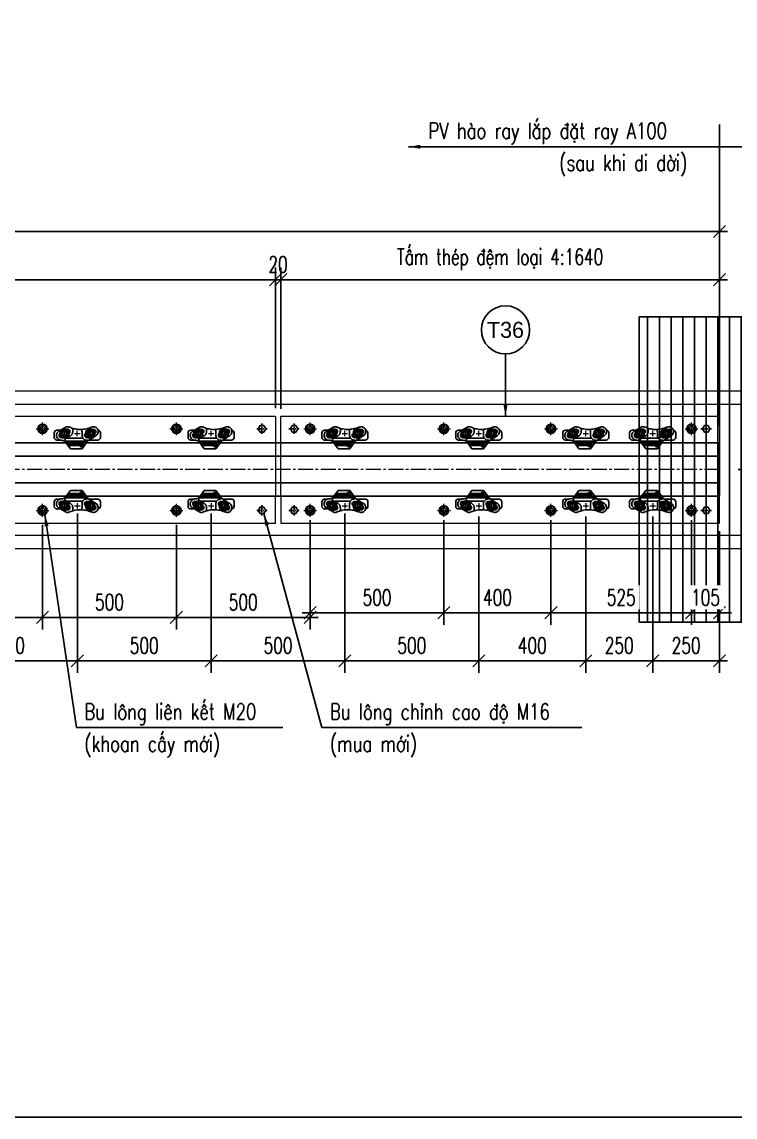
# Model space of a CAD drawing. Header units: millimetres. Extents: x 105795 to 260623, y -660711 to -234400.
# Drawn here: x 237577 to 240242, y -321277 to -317182 of the extents above; entities that cross this region are included whole.
import ezdxf
from ezdxf.enums import TextEntityAlignment as Align

# ---------------------------------------------------------------- set-up
doc = ezdxf.new("R2010")
doc.units = ezdxf.units.MM
doc.header["$LTSCALE"] = 150
doc.header["$MEASUREMENT"] = 0
doc.linetypes.add('CENTER', pattern=[2, 1.25, -0.25, 0.25, -0.25])
doc.linetypes.add('CENTER2', pattern=[1.125, 0.75, -0.125, 0.125, -0.125])
doc.layers.get('Defpoints').update_dxf_attribs({"color": 255})
for name, color, linetype in [('Bulong chinh cao do', 7, 'Continuous'), ('PART', 3, 'Continuous'), ('Ray moi', 1, 'Continuous'), ('T-Dim', 8, 'Continuous'), ('T-Hatch', 8, 'Continuous'), ('T-Thay', 3, 'Continuous'), ('T-Truc', 13, 'CENTER2'), ('Tam thep dem', 2, 'Continuous'), ('TEXT', 4, 'Continuous'), ('TRI ARC-KQ_Wall', 7, 'Continuous')]:
    doc.layers.add(name, color=color, linetype=linetype)
doc.styles.add('HOA', font='VHAVAN.TTF', dxfattribs={"width": 0.85})
doc.styles.add('THUONG', font='vnsimple.shx', dxfattribs={"width": 0.75})
doc.styles.add('vnsimple', font='vnsimple.shx', dxfattribs={"width": 0.7})
doc.dimstyles.new('30L', dxfattribs={"dimscale": 300, "dimtxt": 0.2, "dimasz": 0.15, "dimexe": 0.15, "dimexo": 0.1, "dimgap": 0.09, "dimtad": 1, "dimdsep": 46, "dimtxsty": 'vnsimple', "dimblk": 'OBLIQUE', "dimcen": 0.09, "dimdle": 0.1, "dimclrd": 256, "dimclre": 256, "dimclrt": 3, "dimadec": 0, "dimazin": 0, "dimtfac": 1, "dimtix": 1, "dimtmove": 1, "dimatfit": 3, "dimfxl": 1, "dimtolj": 1, "dimtzin": 0, "dimarcsym": 0})

# ---------------------------------------------------------------- blocks, each defined once
blk = doc.blocks.new('_Oblique')
at = {"color": 0, "linetype": 'ByBlock', "lineweight": -2}
blk.add_line((-0.5, -0.5), (0.5, 0.5), dxfattribs=at)
blk = doc.blocks.new('*D1045')
at = {"layer": 'Defpoints', "color": 0, "transparency": 16777216}
for p in [(240184.5, -317965.8), (228364.5, -318722.5), (240184.5, -318722.5)]:
    blk.add_point(p, dxfattribs=at)
at = {"layer": 'T-Hatch', "lineweight": -2, "transparency": 16777216}
for p, q in [((228364.5, -318692.5), (228364.5, -317920.8)), ((240184.5, -318692.5), (240184.5, -317920.8)), ((228334.5, -317965.8), (240214.5, -317965.8))]:
    blk.add_line(p, q, dxfattribs=at)
at = {"layer": 'T-Hatch', "lineweight": -2, "transparency": 16777216, "xscale": 45, "yscale": 45, "zscale": 45, "rotation": 180}
blk.add_blockref('_Oblique', (228364.5, -317965.8), dxfattribs=at)
at = {"layer": 'T-Hatch', "lineweight": -2, "transparency": 16777216, "xscale": 45, "yscale": 45, "zscale": 45}
blk.add_blockref('_Oblique', (240184.5, -317965.8), dxfattribs=at)
at = {"layer": 'T-Hatch', "color": 3, "transparency": 16777216, "insert": (234274.5, -317893.1), "char_height": 60, "attachment_point": 5, "style": 'vnsimple'}
blk.add_mtext('\\A1;Thanh ray tËn dông l¹i (ray B9):11820', dxfattribs=at)
blk = doc.blocks.new('Bulong M16 chinh cao do')
at = {"layer": 'Bulong chinh cao do', "lineweight": -3}
blk.add_lwpolyline([(-13.9, 0), (-6.9, -12), (6.9, -12), (13.9, 0), (6.9, 12), (-6.9, 12)], close=True, dxfattribs=at)
at = {"layer": 'T-Truc', "color": 250, "linetype": 'CENTER', "lineweight": -3, "ltscale": 0.1}
for p, q in [((-19.4, 0), (19.4, 0)), ((0, -19.4), (0, 19.4))]:
    blk.add_line(p, q, dxfattribs=at)
blk = doc.blocks.new('BU LONG')
at = {"layer": 'PART', "color": 2, "linetype": 'ByBlock', "lineweight": 9, "ltscale": 0.1}
for p, q in [((587063.7, -184968.2), (587063.7, -184920.2)), ((587039.7, -184944.2), (587087.7, -184944.2))]:
    blk.add_line(p, q, dxfattribs=at)
at = {"layer": 'PART', "color": 8, "linetype": 'Continuous'}
blk.add_lwpolyline([(587055.4, -184929.8), (587047.1, -184944.2), (587055.4, -184958.6), (587072.1, -184958.6), (587080.4, -184944.2), (587072.1, -184929.8)], close=True, dxfattribs=at)
at = {"layer": 'PART', "color": 2, "linetype": 'Continuous'}
for radius in [17.6, 8.8]:
    blk.add_circle((587063.7, -184944.2), radius, dxfattribs=at)
blk = doc.blocks.new('coc1')
at = {"layer": 'T-Dim', "color": 8}
for p, q in [((252148.7, -30911), (252131.7, -30911)), ((252158.7, -30953.7), (252158.7, -30921)), ((252163.3, -30958.5), (252191, -30979.2)), ((252191, -30979.2), (252191, -31022.5)), ((252191, -31022.5), (252163.3, -31043.3)), ((252121.7, -31059.7), (252121.7, -31073)), ((252158.7, -31073), (252158.7, -31062.1)), ((252131.7, -31083), (252148.7, -31083))]:
    blk.add_line(p, q, dxfattribs=at)
at = {"layer": 'T-Dim', "color": 250}
for p, q in [((252126.1, -30948.7), (252141.5, -30948.7)), ((252151.5, -30976.2), (252151.5, -31038.5)), ((252171.9, -30984.6), (252171.2, -30984.6)), ((252171.2, -30984.6), (252171.3, -30985.4)), ((252172.9, -31027.2), (252172.9, -30993.4)), ((252174.9, -30991.4), (252177.5, -30991.4)), ((252177.5, -30983), (252175.9, -30983)), ((252175.9, -30983), (252175.9, -30984.6)), ((252175.9, -30985.9), (252175.9, -30987.5)), ((252177.5, -30987.5), (252175.9, -30987.5)), ((252177.8, -30983.6), (252177.8, -30984.6)), ((252177.8, -30986.9), (252177.8, -30985.9)), ((252178.3, -30984.6), (252178.4, -30984.6)), ((252179.5, -30993.4), (252179.5, -31027.2)), ((252181.8, -30986.4), (252181.8, -30984)), ((252174.9, -31029.2), (252177.5, -31029.2)), ((252126.3, -31045.1), (252141.7, -31045.1))]:
    blk.add_line(p, q, dxfattribs=at)
for points in [[(252147.6, -30948.5), (252140.6, -30936.7), (252126.7, -30936.8), (252120, -30948.9), (252127.1, -30960.8), (252140.9, -30960.6)], [(252147.9, -31044.8), (252140.8, -31033), (252127, -31033.1), (252120.2, -31045.2), (252127.3, -31057.1), (252141.1, -31056.9)]]:
    blk.add_lwpolyline(points, close=True, dxfattribs=at)
blk.add_lwpolyline([(252172.3, -30985.9), (252171.8, -30985.9, -0.402189), (252171.3, -30985.4, -0.402189)], format="xyb", dxfattribs=at)
for points in [[(252171.8, -30984.6), (252171.9, -30984.6)], [(252178.3, -30985.9), (252172.3, -30985.9)], [(252174.6, -30984.6), (252178.3, -30984.6)], [(252178.1, -30984.6), (252179.1, -30984.6)], [(252179.1, -30985.9), (252178.3, -30985.9)]]:
    blk.add_lwpolyline(points, dxfattribs=at)
for centre, radius in [((252133.8, -30949.1), 17.5), ((252133.8, -30948.7), 12), ((252133.8, -30948.7), 8.21), ((252133.8, -30948.7), 7.72), ((252176.2, -30982.5), 7.99), ((252134, -31045.1), 17.7), ((252134, -31045.1), 12), ((252134, -31045.1), 8.58), ((252134, -31045.1), 7.72)]:
    blk.add_circle(centre, radius, dxfattribs=at)
at = {"layer": 'T-Dim', "color": 8}
for centre, radius, start, end in [((252131.7, -30921), 10, 90, 172.7502), ((252148.7, -30921), 10, 0, 90), ((252126.6, -31033), 8.58, 358.8777, 359.7675), ((252131.7, -31073), 10, 180, 270), ((252141.2, -31057), 8.58, 179.9374, 180.02), ((252148.7, -31073), 10, 270, 0)]:
    blk.add_arc(centre, radius, start, end, dxfattribs=at)
at = {"layer": 'T-Dim', "color": 250}
for centre, radius, start, end in [((252126.7, -30936.2), 8.21, 33.8579, 204.33), ((252141.3, -30961.6), 8.21, 217.2187, 24.4659), ((252174.7, -30980.6), 4.86, 309.8531, 235.0368), ((252174.6, -30981), 3.55, 325.9393, 270.8947), ((252174.9, -30993.4), 2, 90, 180), ((252177.5, -30993.4), 2, 0, 90), ((252178.6, -30983.1), 1.56, 288.3305, 324.0231), ((252179, -30987), 1.05, 31.2028, 83.0416), ((252180.9, -30985.2), 1.54, 51.5074, 129.6961), ((252180.9, -30985.2), 1.54, 230.3039, 308.4926), ((252126.6, -31033), 8.58, 40.2477, 202.8953), ((252174.9, -31027.2), 2, 180, 270), ((252177.5, -31027.2), 2, 270, 0), ((252126.6, -31033), 8.58, 243.5906, 244.2653), ((252141.2, -31057), 8.58, 221.8793, 20.5324), ((252141.2, -31057), 8.58, 61.7402, 62.4743)]:
    blk.add_arc(centre, radius, start, end, dxfattribs=at)
at = {"layer": 'T-Dim', "color": 8}
blk.add_open_spline([(252163.3, -30958.5), (252160.5, -30956.2), (252157.4, -30952.2), (252153.2, -30944.9), (252142, -30926.5), (252136.6, -30921.3), (252129, -30918.9), (252122.3, -30919.2), (252116.3, -30921.6), (252113.2, -30924.9), (252109.9, -30930.5), (252108.9, -30934.1), (252109, -30939.9), (252111.7, -30947.5), (252113.9, -30953.5), (252116, -30959.9), (252117.8, -30970.7), (252118.9, -30980.9), (252119.3, -30990.5), (252118.4, -30998.7), (252116, -31010.1), (252113.9, -31017.1), (252110.2, -31026.3), (252108.6, -31031.1), (252108.6, -31036), (252110, -31039.8), (252119.9, -31056.7), (252121.7, -31059.6), (252124.1, -31064.1), (252128.6, -31071), (252134.1, -31073.9), (252138.8, -31075.4), (252144.9, -31075), (252151.5, -31072.3), (252157.7, -31065.7), (252158.7, -31062.5), (252159.6, -31055.9), (252160.3, -31048.8), (252161.8, -31045.5), (252162.5, -31044.1), (252163.3, -31043.3)], degree=3, knots=[0.587392, 0.587392, 0.587392, 0.587392, 1, 2, 3, 4, 5, 6, 7, 8, 9, 10, 11, 12, 13, 14, 15, 16, 17, 18, 19, 20, 21, 22, 23, 24, 25, 26, 27, 28, 29, 30, 31, 32, 33, 34, 35, 36, 37, 37.680973, 37.680973, 37.680973, 37.680973], dxfattribs=at)
at = {"layer": 'T-Dim', "color": 250}
for points in [[(252163.2, -31042.6), (252163.2, -31038.2), (252163.3, -31005.4), (252163.3, -30985.6), (252163.2, -30962.7), (252163.3, -30959.6), (252163.1, -30959.1), (252162.1, -30958.4), (252161, -30958.3), (252159.8, -30958.4), (252159.3, -30959.4), (252159.2, -30961.2), (252159, -30964), (252158.6, -30966.7), (252158.2, -30968.6), (252157, -30970.9), (252154.7, -30973.5), (252151.8, -30976), (252149.7, -30977.4), (252146.7, -30978.8), (252142.9, -30979.4), (252130.9, -30979.5), (252124.3, -30979.6), (252121.3, -30979.6), (252118.7, -30979.8)], [(252177.8, -30983.6), (252177.8, -30983.2), (252177.7, -30983), (252177.5, -30983)], [(252177.8, -30986.9), (252177.8, -30987.3), (252177.7, -30987.5), (252177.5, -30987.5)], [(252163.2, -31042.6), (252161.8, -31043.7), (252159.6, -31043.5), (252155.8, -31043.3), (252153.2, -31041), (252149.8, -31036.1), (252145.1, -31027.2), (252143.6, -31024.1), (252141.4, -31020.8), (252138.9, -31018.5), (252135.8, -31016.1), (252132.8, -31014.9), (252130.3, -31014.2), (252119.9, -31014.1), (252117.4, -31014.1), (252115.3, -31012.2)]]:
    blk.add_open_spline(points, degree=3, dxfattribs=at)
at = {"layer": 'T-Truc', "color": 250, "lineweight": 9, "ltscale": 30}
for p, q in [((252144, -30997), (252124, -30997)), ((252134, -31007), (252134, -30987))]:
    blk.add_line(p, q, dxfattribs=at)
blk = doc.blocks.new('mnmnbvmnbvmnbmnbbn')
at = {"layer": 'Tam thep dem', "lineweight": 9, "ltscale": 0.5}
for points in [[(0, -300), (0, 0), (2980, 0), (2980, -300)], [(0, -300), (0, -400), (2980, -400), (2980, -300)]]:
    blk.add_lwpolyline(points, dxfattribs=at)
at = {"layer": 'Bulong chinh cao do', "linetype": 'Continuous'}
for p in [(50, -47.5), (1510, -47.5), (2930, -47.5)]:
    blk.add_blockref('Bulong M16 chinh cao do', p, dxfattribs=at)
at = {"layer": 'Bulong chinh cao do', "linetype": 'Continuous', "xscale": -1, "rotation": 180}
for p in [(50, -352.5), (1510, -352.5), (2930, -352.5)]:
    blk.add_blockref('Bulong M16 chinh cao do', p, dxfattribs=at)
at = {"layer": 'PART', "linetype": 'Continuous'}
for p in [(-586953.7, 184896.7), (-586453.7, 184896.7), (-585953.7, 184896.7), (-585453.7, 184896.7), (-584953.7, 184896.7), (-584453.7, 184896.7), (-586953.7, 184591.7), (-586453.7, 184591.7), (-585953.7, 184591.7), (-585453.7, 184591.7), (-584953.7, 184591.7), (-584453.7, 184591.7)]:
    blk.add_blockref('BU LONG', p, dxfattribs=at)
at = {"layer": 'T-Dim', "rotation": 270}
for p in [(31237, 252069), (31737, 252069), (32236.3, 252069, 616), (32737, 252069), (33237, 252069), (33737, 252069)]:
    blk.add_blockref('coc1', p, dxfattribs=at)
at = {"layer": 'T-Dim', "xscale": -1, "rotation": 270}
for p in [(31237, -252469), (31737, -252469), (32236.3, -252469, 616), (32737, -252469), (33237, -252469), (33737, -252469)]:
    blk.add_blockref('coc1', p, dxfattribs=at)
blk = doc.blocks.new('*D1054')
at = {"layer": 'Defpoints', "color": 0, "transparency": 16777216}
for p in [(238524.5, -318145.8), (235544.5, -318658.5), (238524.5, -318655.9)]:
    blk.add_point(p, dxfattribs=at)
at = {"layer": 'T-Dim', "lineweight": -2, "transparency": 16777216}
for p, q in [((235544.5, -318628.5), (235544.5, -318100.8)), ((238524.5, -318625.9), (238524.5, -318100.8)), ((235514.5, -318145.8), (238554.5, -318145.8))]:
    blk.add_line(p, q, dxfattribs=at)
at = {"layer": 'T-Dim', "lineweight": -2, "transparency": 16777216, "xscale": 45, "yscale": 45, "zscale": 45, "rotation": 180}
blk.add_blockref('_Oblique', (235544.5, -318145.8), dxfattribs=at)
at = {"layer": 'T-Dim', "lineweight": -2, "transparency": 16777216, "xscale": 45, "yscale": 45, "zscale": 45}
blk.add_blockref('_Oblique', (238524.5, -318145.8), dxfattribs=at)
at = {"layer": 'T-Dim', "color": 3, "transparency": 16777216, "insert": (237034.5, -318070.3), "char_height": 60, "attachment_point": 5, "style": 'vnsimple'}
blk.add_mtext('\\A1;TÊm thÐp ®Öm lo¹i 1:2980', dxfattribs=at)
blk = doc.blocks.new('*D1073')
at = {"layer": 'Defpoints', "color": 0, "linetype": 'Continuous', "transparency": 16777216}
for p in [(238544.5, -318145.8), (238524.5, -318655.9), (238544.5, -318655.9)]:
    blk.add_point(p, dxfattribs=at)
at = {"layer": 'T-Dim', "linetype": 'Continuous', "lineweight": -2, "transparency": 16777216}
for p, q in [((238524.5, -318625.9), (238524.5, -318100.8)), ((238544.5, -318625.9), (238544.5, -318100.8)), ((238524.5, -318145.8), (238479.5, -318145.8)), ((238524.5, -318145.8), (238544.5, -318145.8)), ((238544.5, -318145.8), (238589.5, -318145.8))]:
    blk.add_line(p, q, dxfattribs=at)
at = {"layer": 'T-Dim', "linetype": 'Continuous', "lineweight": -2, "transparency": 16777216, "xscale": 45, "yscale": 45, "zscale": 45}
blk.add_blockref('_Oblique', (238524.5, -318145.8), dxfattribs=at)
at = {"layer": 'T-Dim', "linetype": 'Continuous', "lineweight": -2, "transparency": 16777216, "xscale": 45, "yscale": 45, "zscale": 45, "rotation": 180}
blk.add_blockref('_Oblique', (238544.5, -318145.8), dxfattribs=at)
at = {"layer": 'T-Dim', "color": 3, "linetype": 'Continuous', "transparency": 16777216, "insert": (238534.5, -318088.8), "char_height": 60, "attachment_point": 5, "style": 'vnsimple'}
blk.add_mtext('\\A1;20', dxfattribs=at)
blk = doc.blocks.new('*D1064')
at = {"layer": 'Defpoints', "color": 0, "transparency": 16777216}
for p in [(240184.5, -318145.8), (238544.5, -318658.5), (240184.5, -318655.9)]:
    blk.add_point(p, dxfattribs=at)
at = {"layer": 'T-Dim', "lineweight": -2, "transparency": 16777216}
for p, q in [((238544.5, -318628.5), (238544.5, -318100.8)), ((240184.5, -318625.9), (240184.5, -318100.8)), ((238514.5, -318145.8), (240214.5, -318145.8))]:
    blk.add_line(p, q, dxfattribs=at)
at = {"layer": 'T-Dim', "lineweight": -2, "transparency": 16777216, "xscale": 45, "yscale": 45, "zscale": 45, "rotation": 180}
blk.add_blockref('_Oblique', (238544.5, -318145.8), dxfattribs=at)
at = {"layer": 'T-Dim', "lineweight": -2, "transparency": 16777216, "xscale": 45, "yscale": 45, "zscale": 45}
blk.add_blockref('_Oblique', (240184.5, -318145.8), dxfattribs=at)
at = {"layer": 'T-Dim', "color": 3, "transparency": 16777216, "insert": (239364.5, -318070.3), "char_height": 60, "attachment_point": 5, "style": 'vnsimple'}
blk.add_mtext('\\A1;TÊm thÐp ®Öm lo¹i 4:1640', dxfattribs=at)
blk = doc.blocks.new('*D1063')
at = {"layer": 'Defpoints', "color": 0, "linetype": 'Continuous', "transparency": 16777216}
for p in [(237284.5, -318990.7), (237784.5, -318990.7), (237284.5, -319570.9)]:
    blk.add_point(p, dxfattribs=at)
at = {"layer": 'T-Dim', "linetype": 'Continuous', "lineweight": -2, "transparency": 16777216}
for p, q in [((237284.5, -319020.7), (237284.5, -319615.9)), ((237784.5, -319020.7), (237784.5, -319615.9)), ((237814.5, -319570.9), (237254.5, -319570.9))]:
    blk.add_line(p, q, dxfattribs=at)
at = {"layer": 'T-Dim', "linetype": 'Continuous', "lineweight": -2, "transparency": 16777216, "xscale": 45, "yscale": 45, "zscale": 45, "rotation": 180}
blk.add_blockref('_Oblique', (237284.5, -319570.9), dxfattribs=at)
at = {"layer": 'T-Dim', "linetype": 'Continuous', "lineweight": -2, "transparency": 16777216, "xscale": 45, "yscale": 45, "zscale": 45}
blk.add_blockref('_Oblique', (237784.5, -319570.9), dxfattribs=at)
at = {"layer": 'T-Dim', "color": 3, "linetype": 'Continuous', "transparency": 16777216, "insert": (237534.5, -319513.9), "char_height": 60, "attachment_point": 5, "style": 'vnsimple'}
blk.add_mtext('\\A1;500', dxfattribs=at)
blk = doc.blocks.new('*D1055')
at = {"layer": 'Defpoints', "color": 0, "linetype": 'Continuous', "transparency": 16777216}
for p in [(237784.5, -318990.7), (238284.5, -318990.7), (237784.5, -319570.9)]:
    blk.add_point(p, dxfattribs=at)
at = {"layer": 'T-Dim', "linetype": 'Continuous', "lineweight": -2, "transparency": 16777216}
for p, q in [((237784.5, -319020.7), (237784.5, -319615.9)), ((238284.5, -319020.7), (238284.5, -319615.9)), ((238314.5, -319570.9), (237754.5, -319570.9))]:
    blk.add_line(p, q, dxfattribs=at)
at = {"layer": 'T-Dim', "linetype": 'Continuous', "lineweight": -2, "transparency": 16777216, "xscale": 45, "yscale": 45, "zscale": 45, "rotation": 180}
blk.add_blockref('_Oblique', (237784.5, -319570.9), dxfattribs=at)
at = {"layer": 'T-Dim', "linetype": 'Continuous', "lineweight": -2, "transparency": 16777216, "xscale": 45, "yscale": 45, "zscale": 45}
blk.add_blockref('_Oblique', (238284.5, -319570.9), dxfattribs=at)
at = {"layer": 'T-Dim', "color": 3, "linetype": 'Continuous', "transparency": 16777216, "insert": (238034.5, -319513.9), "char_height": 60, "attachment_point": 5, "style": 'vnsimple'}
blk.add_mtext('\\A1;500', dxfattribs=at)
blk = doc.blocks.new('*D1056')
at = {"layer": 'Defpoints', "color": 0, "linetype": 'Continuous', "transparency": 16777216}
for p in [(238284.5, -318990.7), (238784.5, -318990.7), (238284.5, -319570.9)]:
    blk.add_point(p, dxfattribs=at)
at = {"layer": 'T-Dim', "linetype": 'Continuous', "lineweight": -2, "transparency": 16777216}
for p, q in [((238284.5, -319020.7), (238284.5, -319615.9)), ((238784.5, -319020.7), (238784.5, -319615.9)), ((238814.5, -319570.9), (238254.5, -319570.9))]:
    blk.add_line(p, q, dxfattribs=at)
at = {"layer": 'T-Dim', "linetype": 'Continuous', "lineweight": -2, "transparency": 16777216, "xscale": 45, "yscale": 45, "zscale": 45, "rotation": 180}
blk.add_blockref('_Oblique', (238284.5, -319570.9), dxfattribs=at)
at = {"layer": 'T-Dim', "linetype": 'Continuous', "lineweight": -2, "transparency": 16777216, "xscale": 45, "yscale": 45, "zscale": 45}
blk.add_blockref('_Oblique', (238784.5, -319570.9), dxfattribs=at)
at = {"layer": 'T-Dim', "color": 3, "linetype": 'Continuous', "transparency": 16777216, "insert": (238534.5, -319513.9), "char_height": 60, "attachment_point": 5, "style": 'vnsimple'}
blk.add_mtext('\\A1;500', dxfattribs=at)
blk = doc.blocks.new('*D1066')
at = {"layer": 'Defpoints', "color": 0, "linetype": 'Continuous', "transparency": 16777216}
for p in [(238784.5, -318990.7), (239284.5, -319000.9), (239284.5, -319570.9)]:
    blk.add_point(p, dxfattribs=at)
at = {"layer": 'T-Dim', "linetype": 'Continuous', "lineweight": -2, "transparency": 16777216}
for p, q in [((238784.5, -319020.7), (238784.5, -319615.9)), ((239284.5, -319030.9), (239284.5, -319615.9)), ((238754.5, -319570.9), (239314.5, -319570.9))]:
    blk.add_line(p, q, dxfattribs=at)
at = {"layer": 'T-Dim', "linetype": 'Continuous', "lineweight": -2, "transparency": 16777216, "xscale": 45, "yscale": 45, "zscale": 45, "rotation": 180}
blk.add_blockref('_Oblique', (238784.5, -319570.9), dxfattribs=at)
at = {"layer": 'T-Dim', "linetype": 'Continuous', "lineweight": -2, "transparency": 16777216, "xscale": 45, "yscale": 45, "zscale": 45}
blk.add_blockref('_Oblique', (239284.5, -319570.9), dxfattribs=at)
at = {"layer": 'T-Dim', "color": 3, "linetype": 'Continuous', "transparency": 16777216, "insert": (239034.5, -319513.9), "char_height": 60, "attachment_point": 5, "style": 'vnsimple'}
blk.add_mtext('\\A1;500', dxfattribs=at)
blk = doc.blocks.new('*D1068')
at = {"layer": 'Defpoints', "color": 0, "linetype": 'Continuous', "transparency": 16777216}
for p in [(237154.5, -319032.4), (237654.5, -319032.4), (237654.5, -319408.4)]:
    blk.add_point(p, dxfattribs=at)
at = {"layer": 'T-Dim', "linetype": 'Continuous', "lineweight": -2, "transparency": 16777216}
for p, q in [((237154.5, -319062.4), (237154.5, -319453.4)), ((237654.5, -319062.4), (237654.5, -319453.4)), ((237124.5, -319408.4), (237684.5, -319408.4))]:
    blk.add_line(p, q, dxfattribs=at)
at = {"layer": 'T-Dim', "linetype": 'Continuous', "lineweight": -2, "transparency": 16777216, "xscale": 45, "yscale": 45, "zscale": 45, "rotation": 180}
blk.add_blockref('_Oblique', (237154.5, -319408.4), dxfattribs=at)
at = {"layer": 'T-Dim', "linetype": 'Continuous', "lineweight": -2, "transparency": 16777216, "xscale": 45, "yscale": 45, "zscale": 45}
blk.add_blockref('_Oblique', (237654.5, -319408.4), dxfattribs=at)
at = {"layer": 'T-Dim', "color": 3, "linetype": 'Continuous', "transparency": 16777216, "insert": (237404.5, -319351.4), "char_height": 60, "attachment_point": 5, "style": 'vnsimple'}
blk.add_mtext('\\A1;500', dxfattribs=at)
blk = doc.blocks.new('*D1069')
at = {"layer": 'Defpoints', "color": 0, "linetype": 'Continuous', "transparency": 16777216}
for p in [(237654.5, -319032.4), (238154.5, -319032.4), (238154.5, -319408.4)]:
    blk.add_point(p, dxfattribs=at)
at = {"layer": 'T-Dim', "linetype": 'Continuous', "lineweight": -2, "transparency": 16777216}
for p, q in [((237654.5, -319062.4), (237654.5, -319453.4)), ((238154.5, -319062.4), (238154.5, -319453.4)), ((237624.5, -319408.4), (238184.5, -319408.4))]:
    blk.add_line(p, q, dxfattribs=at)
at = {"layer": 'T-Dim', "linetype": 'Continuous', "lineweight": -2, "transparency": 16777216, "xscale": 45, "yscale": 45, "zscale": 45, "rotation": 180}
blk.add_blockref('_Oblique', (237654.5, -319408.4), dxfattribs=at)
at = {"layer": 'T-Dim', "linetype": 'Continuous', "lineweight": -2, "transparency": 16777216, "xscale": 45, "yscale": 45, "zscale": 45}
blk.add_blockref('_Oblique', (238154.5, -319408.4), dxfattribs=at)
at = {"layer": 'T-Dim', "color": 3, "linetype": 'Continuous', "transparency": 16777216, "insert": (237904.5, -319351.4), "char_height": 60, "attachment_point": 5, "style": 'vnsimple'}
blk.add_mtext('\\A1;500', dxfattribs=at)
blk = doc.blocks.new('*D1070')
at = {"layer": 'Defpoints', "color": 0, "linetype": 'Continuous', "transparency": 16777216}
for p in [(238154.5, -319032.4), (238654.5, -319014.9), (238654.5, -319408.4)]:
    blk.add_point(p, dxfattribs=at)
at = {"layer": 'T-Dim', "linetype": 'Continuous', "lineweight": -2, "transparency": 16777216}
for p, q in [((238154.5, -319062.4), (238154.5, -319453.4)), ((238654.5, -319044.9), (238654.5, -319453.4)), ((238124.5, -319408.4), (238684.5, -319408.4))]:
    blk.add_line(p, q, dxfattribs=at)
at = {"layer": 'T-Dim', "linetype": 'Continuous', "lineweight": -2, "transparency": 16777216, "xscale": 45, "yscale": 45, "zscale": 45, "rotation": 180}
blk.add_blockref('_Oblique', (238154.5, -319408.4), dxfattribs=at)
at = {"layer": 'T-Dim', "linetype": 'Continuous', "lineweight": -2, "transparency": 16777216, "xscale": 45, "yscale": 45, "zscale": 45}
blk.add_blockref('_Oblique', (238654.5, -319408.4), dxfattribs=at)
at = {"layer": 'T-Dim', "color": 3, "linetype": 'Continuous', "transparency": 16777216, "insert": (238404.5, -319351.4), "char_height": 60, "attachment_point": 5, "style": 'vnsimple'}
blk.add_mtext('\\A1;500', dxfattribs=at)
blk = doc.blocks.new('*D1071')
at = {"layer": 'Defpoints', "color": 0, "linetype": 'Continuous', "transparency": 16777216}
for p in [(238654.5, -319014.9), (239154.5, -319014.9), (239154.5, -319390.9)]:
    blk.add_point(p, dxfattribs=at)
at = {"layer": 'T-Dim', "linetype": 'Continuous', "lineweight": -2, "transparency": 16777216}
for p, q in [((238654.5, -319044.9), (238654.5, -319435.9)), ((239154.5, -319044.9), (239154.5, -319435.9)), ((238624.5, -319390.9), (239184.5, -319390.9))]:
    blk.add_line(p, q, dxfattribs=at)
at = {"layer": 'T-Dim', "linetype": 'Continuous', "lineweight": -2, "transparency": 16777216, "xscale": 45, "yscale": 45, "zscale": 45, "rotation": 180}
blk.add_blockref('_Oblique', (238654.5, -319390.9), dxfattribs=at)
at = {"layer": 'T-Dim', "linetype": 'Continuous', "lineweight": -2, "transparency": 16777216, "xscale": 45, "yscale": 45, "zscale": 45}
blk.add_blockref('_Oblique', (239154.5, -319390.9), dxfattribs=at)
at = {"layer": 'T-Dim', "color": 3, "linetype": 'Continuous', "transparency": 16777216, "insert": (238904.5, -319333.9), "char_height": 60, "attachment_point": 5, "style": 'vnsimple'}
blk.add_mtext('\\A1;500', dxfattribs=at)
blk = doc.blocks.new('*D1072')
at = {"layer": 'Defpoints', "color": 0, "linetype": 'Continuous', "transparency": 16777216}
for p in [(239154.5, -319014.9), (239554.5, -319014.9), (239554.5, -319390.9)]:
    blk.add_point(p, dxfattribs=at)
at = {"layer": 'T-Dim', "linetype": 'Continuous', "lineweight": -2, "transparency": 16777216}
for p, q in [((239154.5, -319044.9), (239154.5, -319435.9)), ((239554.5, -319044.9), (239554.5, -319435.9)), ((239124.5, -319390.9), (239584.5, -319390.9))]:
    blk.add_line(p, q, dxfattribs=at)
at = {"layer": 'T-Dim', "linetype": 'Continuous', "lineweight": -2, "transparency": 16777216, "xscale": 45, "yscale": 45, "zscale": 45, "rotation": 180}
blk.add_blockref('_Oblique', (239154.5, -319390.9), dxfattribs=at)
at = {"layer": 'T-Dim', "linetype": 'Continuous', "lineweight": -2, "transparency": 16777216, "xscale": 45, "yscale": 45, "zscale": 45}
blk.add_blockref('_Oblique', (239554.5, -319390.9), dxfattribs=at)
at = {"layer": 'T-Dim', "color": 3, "linetype": 'Continuous', "transparency": 16777216, "insert": (239354.5, -319333.9), "char_height": 60, "attachment_point": 5, "style": 'vnsimple'}
blk.add_mtext('\\A1;400', dxfattribs=at)
blk = doc.blocks.new('*D1082')
at = {"layer": 'Defpoints', "color": 0, "linetype": 'Continuous', "transparency": 16777216}
for p in [(239554.5, -319014.9), (240079.5, -319014.9), (240079.5, -319390.9)]:
    blk.add_point(p, dxfattribs=at)
at = {"layer": 'T-Dim', "linetype": 'Continuous', "lineweight": -2, "transparency": 16777216}
for p, q in [((239554.5, -319044.9), (239554.5, -319435.9)), ((240079.5, -319044.9), (240079.5, -319435.9)), ((239524.5, -319390.9), (240109.5, -319390.9))]:
    blk.add_line(p, q, dxfattribs=at)
at = {"layer": 'T-Dim', "linetype": 'Continuous', "lineweight": -2, "transparency": 16777216, "xscale": 45, "yscale": 45, "zscale": 45, "rotation": 180}
blk.add_blockref('_Oblique', (239554.5, -319390.9), dxfattribs=at)
at = {"layer": 'T-Dim', "linetype": 'Continuous', "lineweight": -2, "transparency": 16777216, "xscale": 45, "yscale": 45, "zscale": 45}
blk.add_blockref('_Oblique', (240079.5, -319390.9), dxfattribs=at)
at = {"layer": 'T-Dim', "color": 3, "linetype": 'Continuous', "transparency": 16777216, "insert": (239817, -319333.9), "char_height": 60, "attachment_point": 5, "style": 'vnsimple', "bg_fill": 3, "box_fill_scale": 1.25, "bg_fill_color": 256, "bg_fill_true_color": 13158600, "bg_fill_transparency": 0}
blk.add_mtext('\\A1;525', dxfattribs=at)
blk = doc.blocks.new('*D1084')
at = {"layer": 'Defpoints', "color": 0, "linetype": 'Continuous', "transparency": 16777216}
for p in [(239284.5, -319000.9), (239684.5, -319000.9), (239684.5, -319570.9)]:
    blk.add_point(p, dxfattribs=at)
at = {"layer": 'T-Dim', "linetype": 'Continuous', "lineweight": -2, "transparency": 16777216}
for p, q in [((239284.5, -319030.9), (239284.5, -319615.9)), ((239684.5, -319030.9), (239684.5, -319615.9)), ((239254.5, -319570.9), (239714.5, -319570.9))]:
    blk.add_line(p, q, dxfattribs=at)
at = {"layer": 'T-Dim', "linetype": 'Continuous', "lineweight": -2, "transparency": 16777216, "xscale": 45, "yscale": 45, "zscale": 45, "rotation": 180}
blk.add_blockref('_Oblique', (239284.5, -319570.9), dxfattribs=at)
at = {"layer": 'T-Dim', "linetype": 'Continuous', "lineweight": -2, "transparency": 16777216, "xscale": 45, "yscale": 45, "zscale": 45}
blk.add_blockref('_Oblique', (239684.5, -319570.9), dxfattribs=at)
at = {"layer": 'T-Dim', "color": 3, "linetype": 'Continuous', "transparency": 16777216, "insert": (239484.5, -319513.9), "char_height": 60, "attachment_point": 5, "style": 'vnsimple'}
blk.add_mtext('\\A1;400', dxfattribs=at)
blk = doc.blocks.new('*D1085')
at = {"layer": 'Defpoints', "color": 0, "linetype": 'Continuous', "transparency": 16777216}
for p in [(239684.5, -319000.9), (239934.5, -319000.9), (239934.5, -319570.9)]:
    blk.add_point(p, dxfattribs=at)
at = {"layer": 'T-Dim', "linetype": 'Continuous', "lineweight": -2, "transparency": 16777216}
for p, q in [((239684.5, -319030.9), (239684.5, -319615.9)), ((239934.5, -319030.9), (239934.5, -319615.9)), ((239654.5, -319570.9), (239964.5, -319570.9))]:
    blk.add_line(p, q, dxfattribs=at)
at = {"layer": 'T-Dim', "linetype": 'Continuous', "lineweight": -2, "transparency": 16777216, "xscale": 45, "yscale": 45, "zscale": 45, "rotation": 180}
blk.add_blockref('_Oblique', (239684.5, -319570.9), dxfattribs=at)
at = {"layer": 'T-Dim', "linetype": 'Continuous', "lineweight": -2, "transparency": 16777216, "xscale": 45, "yscale": 45, "zscale": 45}
blk.add_blockref('_Oblique', (239934.5, -319570.9), dxfattribs=at)
at = {"layer": 'T-Dim', "color": 3, "linetype": 'Continuous', "transparency": 16777216, "insert": (239809.5, -319513.9), "char_height": 60, "attachment_point": 5, "style": 'vnsimple', "bg_fill": 3, "box_fill_scale": 1.25, "bg_fill_color": 256, "bg_fill_true_color": 13158600, "bg_fill_transparency": 0}
blk.add_mtext('\\A1;250', dxfattribs=at)
blk = doc.blocks.new('cnbvnbvnbvbncnbnbvc')
at = {"layer": 'TRI ARC-KQ_Wall', "linetype": 'Continuous'}
h = blk.add_hatch(dxfattribs=at)
h.set_pattern_fill('ANSI31', color=250, scale=350, angle=45)
h.set_pattern_definition([(90, (-241028.04, 318285.366), (-43.75, 0), [])])
h.paths.add_polyline_path([(-635.3, 0), (-1143.6, 0), (-1143.6, -275.5), (-635.3, -275.5)])
h.paths.add_polyline_path([(-635.3, -325.5), (-1143.6, -325.5), (-1143.6, -815.5), (-635.3, -815.5)])
h.paths.add_polyline_path([(-635.3, -865.5), (-1143.6, -865.5), (-1143.6, -1141), (-635.3, -1141)])
h.paths.add_polyline_path([(-635.3, -815.5), (-1143.6, -815.5), (-1143.6, -865.5), (-635.3, -865.5)])
h.paths.add_polyline_path([(-635.3, -275.5), (-1143.6, -275.5), (-1143.6, -325.5), (-635.3, -325.5)])
h.paths.add_polyline_path([(0, -107.3), (-635.3, 0), (-635.3, -275.5), (0, -275.5)])
h.paths.add_polyline_path([(0, -275.5), (-635.3, -275.5), (-635.3, -325.5), (0, -325.5)])
h.paths.add_polyline_path([(0, -325.5), (-635.3, -325.5), (-635.3, -815.5), (0, -815.5)])
h.paths.add_polyline_path([(0, -815.5), (-635.3, -815.5), (-635.3, -865.5), (0, -865.5)])
h.paths.add_polyline_path([(0, -865.5), (-635.3, -865.5), (-635.3, -1141), (0, -1033.8)])
h.paths.add_polyline_path([(508.3, -865.5), (0, -865.5), (0, -1141), (508.3, -1141)])
h.paths.add_polyline_path([(508.3, -815.5), (0, -815.5), (0, -865.5), (508.3, -865.5)])
h.paths.add_polyline_path([(508.3, -325.5), (0, -325.5), (0, -815.5), (508.3, -815.5)])
h.paths.add_polyline_path([(508.3, -275.5), (0, -275.5), (0, -325.5), (508.3, -325.5)])
h.paths.add_polyline_path([(508.3, 0), (0, 0), (0, -275.5), (508.3, -275.5)])
at = {"color": 2}
for points in [[(0, -107.3), (-635.3, 0), (-1143.6, 0), (-1143.6, -1141), (-635.3, -1141), (0, -1033.8)], [(-635.3, 0), (-635.3, -1141)], [(508.3, 0), (508.3, -1141), (0, -1141), (0, 0), (508.3, 0)]]:
    blk.add_lwpolyline(points, dxfattribs=at)
blk = doc.blocks.new('*D1088')
at = {"layer": 'Defpoints', "color": 0, "linetype": 'Continuous', "transparency": 16777216}
for p in [(239884.5, -315306.7), (240224.5, -318855.9), (242101.7, -318855.9)]:
    blk.add_point(p, dxfattribs=at)
at = {"layer": 'T-Dim', "linetype": 'Continuous', "lineweight": -2, "transparency": 16777216}
for p, q in [((239914.5, -315306.7), (242146.7, -315306.7)), ((242101.7, -315276.7), (242101.7, -318885.9)), ((240254.5, -318855.9), (242146.7, -318855.9))]:
    blk.add_line(p, q, dxfattribs=at)
at = {"layer": 'T-Dim', "linetype": 'Continuous', "lineweight": -2, "transparency": 16777216, "xscale": 45, "yscale": 45, "zscale": 45}
for p, rotation in [((242101.7, -315306.7), 90), ((242101.7, -318855.9), 270)]:
    blk.add_blockref('_Oblique', p, dxfattribs=dict(at, rotation=rotation))
at = {"layer": 'T-Dim', "color": 3, "linetype": 'Continuous', "transparency": 16777216, "insert": (242044.7, -317081.3), "char_height": 60, "attachment_point": 5, "rotation": 90, "style": 'vnsimple'}
blk.add_mtext('\\A1;30480', dxfattribs=at)
blk = doc.blocks.new('FDSSGFSG')
at = {"layer": 'Tam thep dem', "lineweight": 9, "ltscale": 0.5}
for points in [[(0, -300), (0, 0), (1640, 0), (1640, -300)], [(0, -300), (0, -400), (1640, -400), (1640, -300)]]:
    blk.add_lwpolyline(points, dxfattribs=at)
at = {"layer": 'Bulong chinh cao do', "linetype": 'Continuous'}
for p in [(50, -47.5), (1590, -47.5)]:
    blk.add_blockref('Bulong M16 chinh cao do', p, dxfattribs=at)
at = {"layer": 'Bulong chinh cao do', "linetype": 'Continuous', "xscale": -1, "rotation": 180}
for p in [(50, -352.5), (1590, -352.5)]:
    blk.add_blockref('Bulong M16 chinh cao do', p, dxfattribs=at)
at = {"layer": 'PART', "linetype": 'Continuous'}
for p in [(-586953.7, 184896.7), (-586453.7, 184896.7), (-586053.7, 184896.7), (-585528.7, 184896.7), (-586953.7, 184591.7), (-586453.7, 184591.7), (-586053.7, 184591.7), (-585528.7, 184591.7)]:
    blk.add_blockref('BU LONG', p, dxfattribs=at)
at = {"layer": 'T-Dim', "rotation": 270}
for p in [(31237, 252069), (31737, 252069), (32137, 252069), (32387, 252069)]:
    blk.add_blockref('coc1', p, dxfattribs=at)
at = {"layer": 'T-Dim', "xscale": -1, "rotation": 270}
for p in [(31237, -252469), (31737, -252469), (32137, -252469), (32387, -252469)]:
    blk.add_blockref('coc1', p, dxfattribs=at)
blk = doc.blocks.new('*D1123')
at = {"layer": 'Defpoints', "color": 0, "linetype": 'Continuous', "transparency": 16777216}
for p in [(239934.5, -319000.9), (240184.5, -319055.9), (240184.5, -319570.9)]:
    blk.add_point(p, dxfattribs=at)
at = {"layer": 'T-Dim', "linetype": 'Continuous', "lineweight": -2, "transparency": 16777216}
for p, q in [((239934.5, -319030.9), (239934.5, -319615.9)), ((240184.5, -319085.9), (240184.5, -319615.9)), ((239904.5, -319570.9), (240214.5, -319570.9))]:
    blk.add_line(p, q, dxfattribs=at)
at = {"layer": 'T-Dim', "linetype": 'Continuous', "lineweight": -2, "transparency": 16777216, "xscale": 45, "yscale": 45, "zscale": 45, "rotation": 180}
blk.add_blockref('_Oblique', (239934.5, -319570.9), dxfattribs=at)
at = {"layer": 'T-Dim', "linetype": 'Continuous', "lineweight": -2, "transparency": 16777216, "xscale": 45, "yscale": 45, "zscale": 45}
blk.add_blockref('_Oblique', (240184.5, -319570.9), dxfattribs=at)
at = {"layer": 'T-Dim', "color": 3, "linetype": 'Continuous', "transparency": 16777216, "insert": (240059.5, -319513.9), "char_height": 60, "attachment_point": 5, "style": 'vnsimple', "bg_fill": 3, "box_fill_scale": 1.25, "bg_fill_color": 256, "bg_fill_true_color": 13158600, "bg_fill_transparency": 0}
blk.add_mtext('\\A1;250', dxfattribs=at)
blk = doc.blocks.new('*D1124')
at = {"layer": 'Defpoints', "color": 0, "linetype": 'Continuous', "transparency": 16777216}
for p in [(240079.5, -319014.9), (240184.5, -319055.9)]:
    blk.add_point(p, dxfattribs=at)
at = {"layer": 'T-Dim', "linetype": 'Continuous', "lineweight": -2, "transparency": 16777216}
for p, q in [((240079.5, -319044.9), (240079.5, -319435.9)), ((240184.5, -319085.9), (240184.5, -319435.9)), ((240079.5, -319390.9), (240034.5, -319390.9)), ((240079.5, -319390.9), (240184.5, -319390.9)), ((240184.5, -319390.9), (240229.5, -319390.9))]:
    blk.add_line(p, q, dxfattribs=at)
at = {"layer": 'T-Dim', "linetype": 'Continuous', "lineweight": -2, "transparency": 16777216, "xscale": 45, "yscale": 45, "zscale": 45}
blk.add_blockref('_Oblique', (240079.5, -319390.9), dxfattribs=at)
at = {"layer": 'T-Dim', "linetype": 'Continuous', "lineweight": -2, "transparency": 16777216, "xscale": 45, "yscale": 45, "zscale": 45, "rotation": 180}
blk.add_blockref('_Oblique', (240184.5, -319390.9), dxfattribs=at)
at = {"layer": 'T-Dim', "color": 3, "linetype": 'Continuous', "transparency": 16777216, "insert": (240132, -319333.9), "char_height": 60, "attachment_point": 5, "style": 'vnsimple', "bg_fill": 3, "box_fill_scale": 1.25, "bg_fill_color": 256, "bg_fill_true_color": 13158600, "bg_fill_transparency": 0}
blk.add_mtext('\\A1;105', dxfattribs=at)
at = {"layer": 'Defpoints', "color": 0, "linetype": 'Continuous', "transparency": 16777216}
blk.add_point((240184.5, -319390.9), dxfattribs=at)
blk = doc.blocks.new('Chi dan')
at = {"layer": 'T-Dim'}
blk.add_leader([(0, -245), (0, -10)], dimstyle='30L', override={"dimgap": 0.09, "dimtad": 0}, dxfattribs=at)
blk.add_wipeout([(68.5, 138.4), (60.6, 146.5), (51.8, 153.6), (42.2, 159.5), (31.9, 164.2), (21.1, 167.5), (10, 169.4), (-1.3, 170), (-12.6, 169.1), (-23.7, 166.8), (-34.4, 163.2), (-44.5, 158.2), (-54, 152), (-62.6, 144.7), (-70.2, 136.3), (-76.7, 127.1), (-82, 117.1), (-86, 106.5), (-88.6, 95.5), (-89.9, 84.3), (-89.7, 73), (-88.1, 61.8), (-85.2, 50.9), (-80.9, 40.5), (-75.3, 30.7), (-68.5, 21.6), (-60.6, 13.5), (-51.8, 6.4), (-42.2, 0.5), (-31.9, -4.2), (-21.1, -7.5), (-10, -9.4), (1.3, -10), (12.6, -9.1), (23.7, -6.8), (34.4, -3.2), (44.5, 1.8), (54, 8), (62.6, 15.3), (70.2, 23.7), (76.7, 32.9), (82, 42.9), (86, 53.5), (88.6, 64.5), (89.9, 75.7), (89.7, 87), (88.1, 98.2), (85.2, 109.1), (80.9, 119.5), (75.3, 129.3)]).dxf.layer = 'T-Dim'
blk.add_circle((0, 80), 90, dxfattribs=at)

msp = doc.modelspace()

# ---------------------------------------------------------------- linework, layer by layer
at = {"layer": 'Ray moi', "linetype": 'Continuous'}
for p, q in [((228364.457, -318755.89), (240184.457, -318755.89)), ((240184.457, -318755.89), (240184.457, -318955.89)), ((228364.457, -318805.89), (240184.457, -318805.89)), ((228364.457, -318905.89), (240184.457, -318905.89)), ((228364.457, -318955.89), (240184.457, -318955.89))]:
    msp.add_line(p, q, dxfattribs=at)
at = {"layer": 'T-Dim', "linetype": 'Continuous'}
msp.add_lwpolyline([(240184.457, -317920.832), (240184.457, -317565.066)], dxfattribs=at)
at = {"layer": 'T-Thay', "color": 3, "lineweight": 13}
for p, q in [((235544.457, -318560.89), (242467.158, -318560.89)), ((235544.457, -319150.89), (242467.158, -319150.89))]:
    msp.add_line(p, q, dxfattribs=at)
at = {"layer": 'T-Thay', "color": 7, "lineweight": 13}
for p, q in [((235544.457, -318610.89), (242467.158, -318610.89)), ((235544.457, -319100.89), (242467.158, -319100.89))]:
    msp.add_line(p, q, dxfattribs=at)
at = {"layer": 'T-Truc', "lineweight": 9, "ltscale": 0.5}
msp.add_line((240184.457, -318855.89), (135564.457, -318855.89), dxfattribs=at)

# ---------------------------------------------------------------- block references
at = {"linetype": 'Continuous'}
for name, p in [('cnbvnbvnbvbncnbnbvc', (241028.04, -318285.366)), ('mnmnbvmnbvmnbmnbbn', (235544.457, -318655.89))]:
    msp.add_blockref(name, p, dxfattribs=at)

# ---------------------------------------------------------------- texts
at = {"layer": 'TEXT', "style": 'THUONG', "width": 0.75}
for s, p in [('PV hµo ray l¾p ®Æt ray A100', (239096.937, -317618.902)), ('(sau khi di dêi)', (239585.508, -317738.902)), ('Bu l«ng liªn kÕt M20', (237810.895, -319790.888)), ('Bu l«ng chØnh cao ®é M16', (238728.654, -319790.888)), ('(khoan cÊy míi)', (237810.895, -319910.888)), ('(mua míi)', (238728.654, -319910.888))]:
    msp.add_text(s, height=60, dxfattribs=at).set_placement(p)

# ---------------------------------------------------------------- dimensions: what is measured, and where the dimension line sits
at = {"layer": 'T-Dim', "linetype": 'Continuous'}
dim = msp.add_linear_dim(base=(242101.729, -318855.89), p1=(239884.457, -315306.746), p2=(240224.457, -318855.89), angle=90, text='30480', dimstyle='30L', dxfattribs=at)
dim.commit()
dim.dimension.update_dxf_attribs({"geometry": '*D1088', "text_midpoint": (242044.729, -317081.318)})
at = {"layer": 'T-Dim'}
dim = msp.add_linear_dim(base=(238524.457, -318145.832), p1=(235544.457, -318658.53), p2=(238524.457, -318655.89), text='TÊm thÐp ®Öm lo¹i 1:<>', dimstyle='30L', dxfattribs=at)
dim.commit()
dim.dimension.update_dxf_attribs({"geometry": '*D1054', "text_midpoint": (237034.457, -318070.261)})
at = {"layer": 'T-Dim', "linetype": 'Continuous'}
for base, p1, p2, picture, middle in [((238544.457, -318145.832), (238524.457, -318655.89), (238544.457, -318655.89), '*D1073', (238534.457, -318088.832)), ((237284.457, -319570.888), (237784.457, -318990.706), (237284.457, -318990.706), '*D1063', (237534.457, -319513.888)), ((237784.457, -319570.888), (238284.457, -318990.706), (237784.457, -318990.706), '*D1055', (238034.457, -319513.888)), ((238284.457, -319570.888), (238784.457, -318990.706), (238284.457, -318990.706), '*D1056', (238534.457, -319513.888)), ((239284.457, -319570.888), (238784.457, -318990.706), (239284.457, -319000.89), '*D1066', (239034.457, -319513.888)), ((237654.457, -319408.388), (237154.457, -319032.39), (237654.457, -319032.39), '*D1068', (237404.457, -319351.388)), ((238154.457, -319408.388), (237654.457, -319032.39), (238154.457, -319032.39), '*D1069', (237904.457, -319351.388)), ((238654.457, -319408.388), (238154.457, -319032.39), (238654.457, -319014.89), '*D1070', (238404.457, -319351.388)), ((239154.457, -319390.888), (238654.457, -319014.89), (239154.457, -319014.89), '*D1071', (238904.457, -319333.888)), ((239554.457, -319390.888), (239154.457, -319014.89), (239554.457, -319014.89), '*D1072', (239354.457, -319333.888)), ((239684.457, -319570.888), (239284.457, -319000.89), (239684.457, -319000.89), '*D1084', (239484.457, -319513.888))]:
    dim = msp.add_linear_dim(base=base, p1=p1, p2=p2, dimstyle='30L', dxfattribs=at)
    dim.commit()
    dim.dimension.update_dxf_attribs({"geometry": picture, "text_midpoint": middle})
at = {"layer": 'T-Hatch'}
dim = msp.add_linear_dim(base=(240184.457, -317965.832), p1=(228364.457, -318722.498), p2=(240184.457, -318722.498), text='Thanh ray tËn dông l¹i (ray B9):<>', dimstyle='30L', dxfattribs=at)
dim.commit()
dim.dimension.update_dxf_attribs({"geometry": '*D1045', "text_midpoint": (234274.457, -317893.118)})

# ---------------------------------------------------------------- leaders
at = {"layer": 'T-Dim', "linetype": 'Continuous'}
for points in [[(239021.461, -317648.902), (239472.777, -317648.902), (240211.867, -317648.902)], [(241017.13, -317648.902), (240896.136, -317648.902), (240157.046, -317648.902)], [(237662.771, -319022.79), (237780.895, -319820.888), (238552.926, -319820.888)], [(238481.385, -319020.39), (238698.654, -319820.888), (239670.232, -319820.888)]]:
    msp.add_leader(points, dimstyle='30L', override={"dimtad": 0}, dxfattribs=at)

# ---------------------------------------------------------------- next in the draw order: block references
at = {"layer": 'T-Dim'}
msp.add_blockref('Chi dan', (239384.457, -318413.53), dxfattribs=at)

# ---------------------------------------------------------------- next in the draw order: linework, layer by layer
at = {"layer": 'Defpoints', "linetype": 'Continuous'}
msp.add_lwpolyline([(233179.655, -312876.997), (242929.655, -312876.997), (242929.655, -321276.997), (233179.655, -321276.997)], close=True, dxfattribs=at)

# ---------------------------------------------------------------- next in the draw order: block references
at = {"linetype": 'Continuous'}
msp.add_blockref('FDSSGFSG', (238544.457, -318655.89), dxfattribs=at)

# ---------------------------------------------------------------- next in the draw order: texts
at = {"layer": 'TEXT', "style": 'HOA'}
msp.add_text('T36', height=60, dxfattribs=at).set_placement((239384.457, -318333.53), align=Align.MIDDLE_CENTER)

# ---------------------------------------------------------------- next in the draw order: dimensions: what is measured, and where the dimension line sits
at = {"layer": 'T-Dim'}
dim = msp.add_linear_dim(base=(240184.457, -318145.832), p1=(238544.457, -318658.53), p2=(240184.457, -318655.89), text='TÊm thÐp ®Öm lo¹i 4:<>', dimstyle='30L', dxfattribs=at)
dim.commit()
dim.dimension.update_dxf_attribs({"geometry": '*D1064', "text_midpoint": (239364.457, -318070.261)})

# ---------------------------------------------------------------- next in the draw order: dimensions: what is measured, and where the dimension line sits
at = {"layer": 'T-Dim', "linetype": 'Continuous'}
dim = msp.add_linear_dim(base=(240079.457, -319390.888), p1=(239554.457, -319014.89), p2=(240079.457, -319014.89), dimstyle='30L', override={"dimtfill": 1}, dxfattribs=at)
dim.commit()
dim.dimension.update_dxf_attribs({"geometry": '*D1082', "text_midpoint": (239816.957, -319333.888)})

# ---------------------------------------------------------------- next in the draw order: dimensions: what is measured, and where the dimension line sits
dim = msp.add_linear_dim(base=(239934.457, -319570.888), p1=(239684.457, -319000.89), p2=(239934.457, -319000.89), dimstyle='30L', override={"dimtfill": 1}, dxfattribs=at)
dim.commit()
dim.dimension.update_dxf_attribs({"geometry": '*D1085', "text_midpoint": (239809.457, -319513.888)})

# ---------------------------------------------------------------- next in the draw order: dimensions: what is measured, and where the dimension line sits
dim = msp.add_linear_dim(base=(240184.457, -319570.888), p1=(239934.457, -319000.89), p2=(240184.457, -319055.89), dimstyle='30L', override={"dimtfill": 1}, dxfattribs=at)
dim.commit()
dim.dimension.update_dxf_attribs({"geometry": '*D1123', "text_midpoint": (240059.457, -319513.888)})

# ---------------------------------------------------------------- next in the draw order: dimensions: what is measured, and where the dimension line sits
dim = msp.add_linear_dim(base=(240184.457, -319390.888), p1=(240079.457, -319014.89), p2=(240184.457, -319055.89), dimstyle='30L', override={"dimtfill": 1}, dxfattribs=at)
dim.commit()
dim.dimension.update_dxf_attribs({"geometry": '*D1124', "text_midpoint": (240131.957, -319333.888)})

doc.saveas('drawing.dxf')
